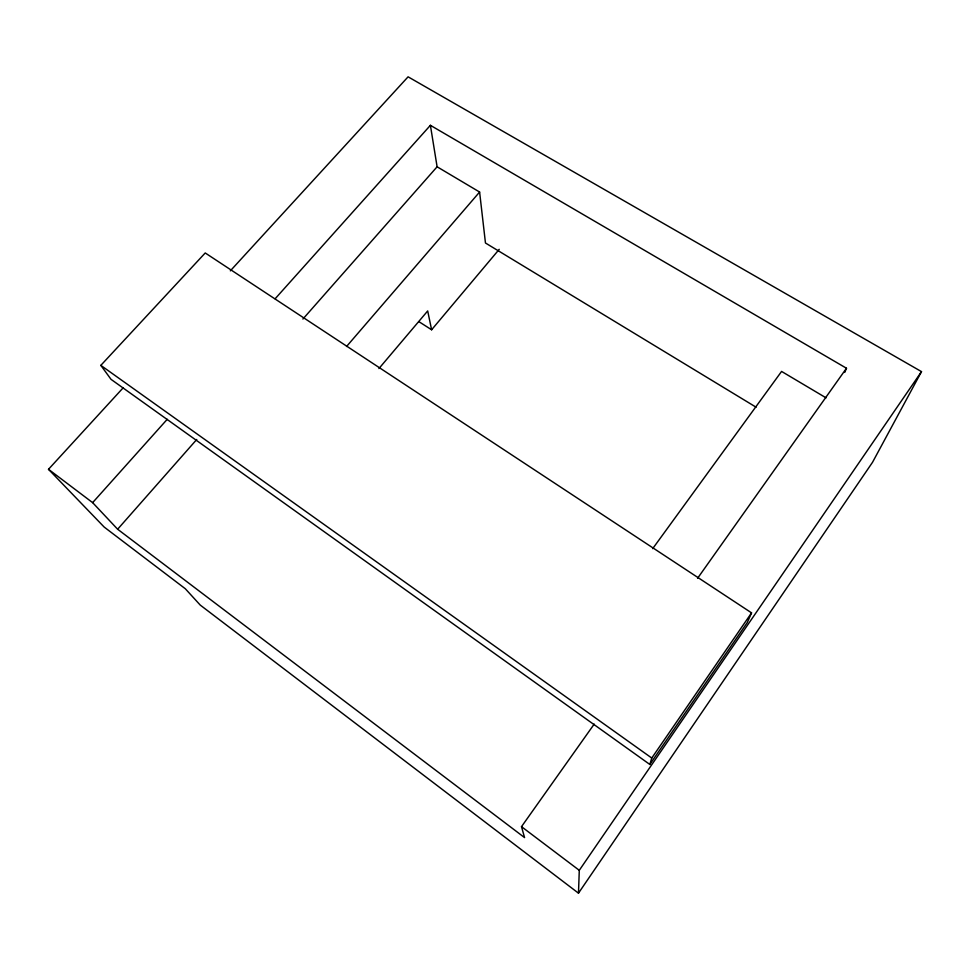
<?xml version="1.0" encoding="UTF-8"?>
<svg xmlns="http://www.w3.org/2000/svg" width="970" height="970" viewBox="0 0 970 970"><rect width="100%" height="100%" fill="white"/><g stroke="black" fill="none" stroke-linecap="round" stroke-linejoin="round"><path stroke-width="1.45" d="M123.081 387.903L48.5 469.298L104.178 527.062L185.282 588.717L200.244 605.086L578.484 893.176L579.284 870.32L921.5 371.619L408.091 76.824L230.339 270.836M649.827 764.457L651.767 758.043L751.556 612.858L205.228 252.964L100.831 365.363L111.029 379.343L649.827 764.457L747.288 622.534L751.556 612.858M844.724 372.419L846.483 368.248L430.401 125.312L275.128 298.772M921.5 371.619L872.527 462.29L578.484 893.176M48.5 469.298L92.635 502.642L117.637 529.232L524.564 837.595L521.496 826.658L594.198 724.105M697.563 578.302L846.483 368.248M652.689 548.632L781.577 371.425L826.064 397.845M418.919 321.664L431.614 329.776L499.223 249.314M378.93 368.564L427.685 310.946L431.614 329.776M346.545 346.496L479.604 192.036L437.106 166.791L430.401 125.312M117.637 529.232L196.752 439.471M302.907 319.033L437.106 166.791M92.635 502.642L167.24 419.295M756.103 407.206L485.461 242.997L479.604 192.036M100.831 365.363L651.767 758.043M521.496 826.658L579.284 870.32"/></g></svg>
